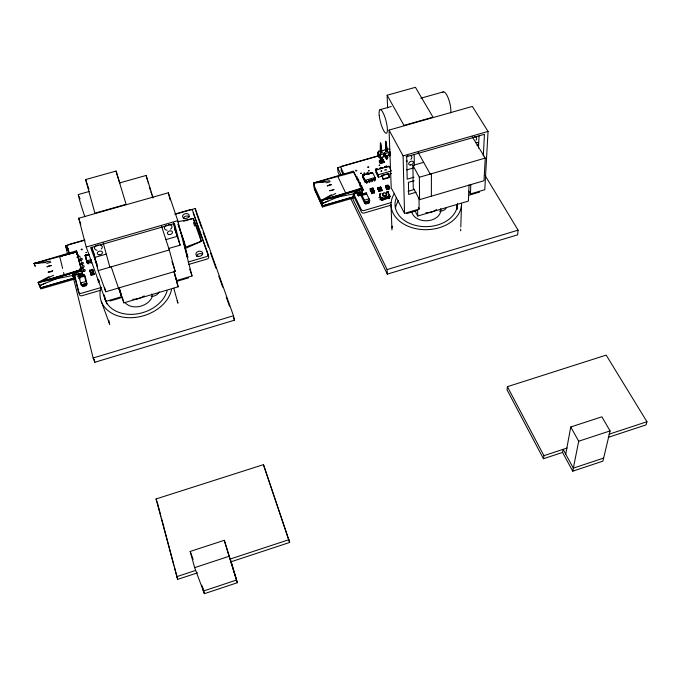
<?xml version="1.0" encoding="UTF-8"?>
<svg xmlns="http://www.w3.org/2000/svg" width="681" height="681" viewBox="0 0 681 681"><rect width="100%" height="100%" fill="white"/><g stroke="black" fill="none" stroke-linecap="round" stroke-linejoin="round"><path stroke-width="1.02" d="M379.011 190.314L377.938 188.16L380.679 187.343L381.76 189.454L379.011 190.314L377.938 188.16L380.688 187.42L381.76 189.454L379.011 190.22M431.362 196.196L431.422 173.732M385.88 169.722L386.374 169.918L385.863 169.824M386.723 188.509L385.642 186.356L388.383 185.547L389.472 187.641C381.42 190.825 388.059 180.439 389.336 187.837L389.694 188.875L386.953 189.667L385.455 186.041L387.012 188.518L386.953 189.667L386.893 189.088M440.76 208.616L440.735 211.119A14.607 10.632 -1.3 0 1 426.246 220.797A14.607 10.632 -1.3 0 1 411.69 211.493M153.072 197.899L146.177 175.451L146.67 177.605M388.638 196.29C390.783 200.606 385.761 198.222 389.728 195.719L389.549 197.728L381.513 200.086L379.896 197.413L378.9 197.703L379.904 197.558L379.487 194.349L380.968 193.353L380.466 193.855M365.646 203.415L365.484 201.891L368.642 200.972L368.949 203.066L365.816 203.985L364.939 202.197L365.646 203.415L368.796 202.495L368.642 200.972L365.723 202.478L365.816 203.985M380.662 153.191L380.917 143.299L381.99 152.808L380.662 153.191L380.185 152.28L380.381 142.618L381.386 150.867M385.429 150.773L385.676 141.112L387.242 151.31L385.914 151.684L385.429 150.773L386.757 150.399M388.11 197.643L389.838 196.835L382.782 199.201L383.088 200.188L382.748 198.435L388.63 196.111M385.914 151.684L386.212 141.784L387.242 151.31M460.79 227.028L461.556 203.781A35.284 25.555 -1.4 0 1 418.457 229.139A35.284 25.555 -1.4 0 1 394.452 193.472M73.318 274.843L74.34 279.184L40.911 288.897L38.213 282.521L72.884 275.396L79.192 273.49L79.413 276.529L79.192 273.49L80.767 273.311L82.844 274.545L81.788 276.214M469.047 184.96L468.4 201.074L417.725 216.039L414.84 210.599M419.019 197.652L419.13 209.067L404.523 213.366L391.209 187.82L389.055 130.088L472.35 106.432L488.047 131.433L484.795 189.718L470.418 193.957L470.809 184.636M478.462 148.117L479.058 135.689M483.306 156.034L484.446 134.31L406.71 156.681L407.187 179.171L413.963 177.205M472.231 136.796L485.255 158.077L484.012 180.737L419.573 199.652L413.239 187.913L412.899 165.449L423.659 162.342M381.36 159.916L381.479 158.018M386.689 156.519L386.502 159.38L386.033 156.707M378.236 174.762L391.337 170.974L388.834 166.249L375.793 170.012L378.236 174.762L378.355 177.247L383.386 175.792M361.424 194.213L364.42 200.24L364.522 203.057L369.519 201.602L369.826 200.589L366.208 192.825L361.424 194.213L361.024 195.643L364.522 203.057M389.251 155.089L389.157 156.162L388.885 152.391L389.362 151.267L389.251 155.089L384.348 155.983L384.203 152.714L385.701 153.302L388.885 152.391M381.752 160.673L382.058 156.988M386.961 159.175L387.208 156.409M385.701 153.302L385.352 157.132L385.148 156.264M485.144 175.562L518.079 230.169L517.645 234.843L387.31 274.12L350.936 198.98M608.286 437.347L646.056 424.884L646.95 421.726L606.175 355.116L507.388 386.689L507.073 389.881L543.447 458.73L562.549 452.431L563.102 449.349L573.342 468.136L603.63 458.075M379.768 160.673L382.662 159.771L383.641 161.703L380.739 162.47L379.768 160.673L382.662 159.771L383.641 161.703M380.56 193.847L379.487 194.349L381.42 198.145L381.513 200.086L389.549 197.728L389.481 196.749L390.477 196.46L389.489 196.894M358.742 196.298L359.338 192.119L360.887 191.931L362.53 193.234L360.206 195.43L359.338 192.119L353.516 193.881L321.764 200.248L322.19 205.943L314.494 188.807L313.805 182.959L353.379 171.144L362.105 188.637L362.53 193.234L361.747 188.169L353.601 172.191M543.447 458.73L543.932 455.666L507.388 386.689M389.898 149.309L386.961 148.79L383.088 150.612L378.542 151.199L377.964 152.348L378.968 154.238L380.449 154.808L380.287 158.707L380.449 154.808L383.633 153.897L384.203 152.714M565.724 454.15L570.755 426.987L601.868 416.815L610.091 430.903L602.898 461.148L572.738 471.175L562.549 452.431M358.896 195.49L359.355 193.055L360.887 191.931M572.738 471.175L578.705 441.228L570.755 426.987M382.799 199.354L382.799 198.154M371.349 191.097L371.758 193.676L374.465 192.885L374.056 190.305L371.349 191.097A5.065 1.056 74.2 0 0 371.46 192.987L371.545 193.046A5.048 3.643 -3.9 0 1 374.031 192.323L373.954 190.331A5.065 3.643 -3.9 0 0 371.46 191.046L371.758 193.676L371.477 193.089L374.133 192.212A5.065 1.064 74.2 0 1 374.031 190.382L374.005 190.348M375.793 170.012L375.912 172.506L378.355 177.247M381.99 190.68L380.492 187.045L377.751 187.845L377.793 188.637L379.24 191.48L381.99 190.68L380.602 187.19M389.694 188.875L389.549 187.777L386.799 188.577M381.947 189.888L379.198 190.689L377.751 187.845L379.24 191.48L379.181 190.893M381.539 171.033L381.343 171.093M367.187 172.395L367.834 172.336M367.825 172.506L367.212 172.54M368.472 170.761L369.119 170.71M369.128 170.82L368.498 170.905M363.926 173.119L364.573 173.068M364.565 173.229L363.952 173.263M360.649 173.221L361.305 173.17M361.305 173.297L360.666 173.34M186.739 253.868L183.334 240.819L187.879 257.392L186.943 254.558M390.571 151.897L389.489 154.527M388.596 196.188L389.728 195.719L387.778 191.931L386.757 192.033M379.172 165.142L379.811 165.108M379.819 165.236L379.172 165.27M382.56 160.759L383.182 159.694L384.195 162.342L380.262 163.474L379.249 160.818L383.182 159.694L384.195 162.342L380.909 163.048L380.458 162.367L383.769 161.414L380.219 162.682L380.262 163.474L380.909 163.048M91.169 272.689L90.573 272.723L89.722 270.187L92.59 269.353L93.442 271.915L92.676 270.051A5.261 3.797 -17.9 0 1 90.02 270.825L90.105 271.421M379.904 157.771L383.973 156.792L384.348 155.983M390.536 152.689L389.694 154.468L390.639 155.651M389.668 188.084L388.306 185.47M372.49 190.927L370.566 191.318L370.166 188.731L372.856 187.956L373.154 188.535L370.49 189.429A5.039 1.039 74.3 0 1 370.592 191.259M93.288 271.234L93.118 272.094M383.182 159.694L379.249 160.818L380.458 162.367M384.305 155.098L383.965 154.604L384.654 154.366L383.965 154.604L384.459 154.945M388.723 195.907L389.728 195.719M73.293 275.098L73.991 278.163L40.537 287.893L38.213 282.521L49.075 276.563M314.494 188.807L314.443 186.39L322.266 203.474L322.343 205.934L353.652 196.826L353.405 193.523L354.784 192.187M380.56 193.983L379.487 194.349M80.767 273.311L79.158 274.469L72.884 275.396L73.991 278.163L72.773 275.03L74.246 273.719M377.751 187.845L378.057 189.156M385.752 187.352L385.778 186.126L388.383 185.615M94.097 274.511C93.169 267.139 86.623 277.746 94.097 274.511L93.978 273.839L92.497 274.145L91.109 274.698L91.28 275.32M35.225 266.254L34.05 263.47L76.698 251.902L77.94 254.983L76.587 254.388M331.417 194.74L321.764 200.248L322.53 206.956L353.831 197.865L353.516 193.881L359.355 193.055M72.773 275.03L81.414 270.519L76.698 251.902L59.724 256.499L62.618 268.484M353.405 193.523L362.003 189.097L321.764 200.248L335.699 193.498M82.307 284.539L82.478 285.169L85.789 283.832L86.393 285.611L83.022 286.599L82.307 284.539L85.678 283.56L86.206 285.024L82.844 286.003L82.529 284.632L83.022 286.599M382.773 198.043L381.42 198.145L382.211 197.754M382.816 199.278L381.283 199.329L383.275 199.056M53.646 275.235L38.213 282.521L81.414 270.519L82.844 274.545L76.349 250.855L34.05 263.47L35.174 266.067M98.09 282.07L99.103 281.611L98.728 280.214M380.858 199.312L379.87 199.763L381.862 199.158L380.866 199.448M185.351 248.48L201.27 241.338L199.167 232.323L193.217 218.465L177.511 221.87M92.59 269.353L92.769 269.991L89.883 270.825M327.953 201.074L322.266 203.474L346.025 193.727L361.747 188.169L321.764 200.248L362.105 188.637M79.728 268.731L82.673 267.497L83.065 268.825M74.042 278.112L40.537 287.893L39.753 285.56L45.499 283.168M79.711 264.237L81.677 263.428L82.078 264.764M39.753 285.56L64.312 275.482L81.116 269.574L81.414 270.519L64.312 275.482L63.588 272.485M78.894 260.976L80.852 260.176L81.252 261.495M76.885 257.316L79.813 256.124L80.205 257.435M366.327 183.291L367.212 182.968M369 182.517L369.885 182.193M371.664 181.742L372.55 181.418M374.329 180.976L375.214 180.644M88.07 263.887L89.015 263.538M90.922 263.062L91.867 262.713M178.107 223.913L185.555 245.909L184.772 246.488L185.045 247.288L201.27 241.338L193.217 218.465L183.581 221.291M361.883 194.86L366.446 193.532M362.156 195.345L366.693 194.025M79.439 277.014L84.291 275.609M79.541 277.576L84.427 276.154M231.829 564.404L224.287 540.305L190.178 551.457L194.655 567.631L204.402 593.679L237.363 582.715L231.072 561.774L289.646 542.451L263.462 464.646L156.034 498.969L177.656 579.386L197.516 572.84M194.655 567.631L229.088 556.3L224.287 540.305M578.705 441.228L610.091 430.903M176.558 576.713L195.515 570.474M289.042 539.65L230.221 559.033L236.528 580.042L203.415 591.04L201.763 585.115M543.932 455.666L567.094 448.038M609.027 434.223L646.95 421.726M372.107 191.029L371.988 191.063A5.014 3.592 -4.1 0 1 370.702 191.301L370.166 188.731M139.06 298.363L138.379 298.567M431.865 211.868L431.311 212.029M381.786 175.34L388.383 173.774L389.515 177.528L383.241 179.35L381.786 175.34L383.241 179.35M81.116 269.574L38.213 282.521L81.226 270.127M72.62 274.554L93.127 357.993L233.489 315.771L195.26 208.514L175.851 214.072M387.31 274.12L387.106 269.565L518.079 230.169M93.127 357.993L94.838 362.258L234.468 320.181L233.489 315.771M46.742 263.436L50.76 262.245M326.242 182.874L330.174 181.699M383.624 161.61L380.739 162.47L379.777 160.588M174.966 275.464L176.6 280.521L192.033 275.975L177.767 220.678L168.309 192.783L78.69 218.235L86.215 247.016L105.878 301.36L121.559 296.737L119.005 287.552M110.041 301.011L122.018 297.478L119.243 287.501M176.694 281.364L188.484 277.891M406.497 213.638L417.666 210.344L417.725 216.039M468.63 195.319L479.628 192.085M118.673 287.714L123.857 302.858L178.192 286.803L173.927 271.344M416.151 192.246L408.668 194.434L408.421 182.346L414.108 180.695M101.605 287.365L81.235 293.332A2.349 1.711 -19 0 1 78.562 292.319L74.306 275.056M188.169 262.015L206.505 256.643A2.281 1.685 -12.6 0 0 208.131 254.405L192.655 210.642A2.205 1.575 -12.5 0 0 190.008 209.765L174.762 214.132M391.669 202.419L364.148 210.48A2.239 1.626 -4.4 0 1 361.296 209.586L353.473 193.54M100.43 290.327L82.146 295.69A2.341 1.711 -19 0 1 79.481 294.677L74.714 275.396M188.79 264.424L207.075 259.061A2.281 1.685 -12.6 0 0 208.701 256.822L193.242 213.093A2.205 1.575 -12.5 0 0 193.089 212.804M390.749 205.219L364.309 212.966A2.23 1.626 -4.4 0 1 361.466 212.072L353.201 195.098M106.279 254.098L94.676 257.452L98.183 270.629L105.751 291.766L175.17 271.387L169.28 249.961L161.55 226.186M383.233 178.907L389.506 177.077M168.769 248.454L180.124 245.16L174.455 223.538L90.692 247.646L97.604 266.995M81.354 274.749L78.485 275.584A0.945 0.681 -18.6 0 0 77.745 276.512A0.945 0.681 -18.6 0 0 78.809 276.903M361.492 193.319L357.908 194.357A0.894 0.647 -4.6 0 0 357.355 195.209A0.894 0.647 -4.6 0 0 358.495 195.558L362.088 194.519M379.615 188.101L377.793 188.637L378.27 189.097M98.183 270.629L169.28 249.961M370.566 191.318L370.268 190.714M419.573 199.652L419.368 177.239L485.255 158.077M79.098 276.307L84.214 274.818L85.108 275.916L86.998 284.088L81.66 285.645L81.005 284.879L79.098 276.307L79.949 278.81M322.19 205.943L353.652 196.826L353.516 193.881M374.167 192.306L374.465 192.885L374.141 192.331M381.505 190.135L379.181 190.816L378.261 189.02M378.968 190.952L381.718 190.152M389.209 188.331L386.893 189.003L385.455 186.041M386.68 189.148L389.43 188.348M387.778 191.931L386.612 192.204L387.778 191.931L388.008 193.149M80.784 282.955L85.891 281.466L86.998 284.088M364.42 200.24L369.196 198.852M98.549 279.516L97.485 279.831L98.592 279.653M82.418 284.82L85.789 283.832M365.476 202.197L368.625 201.278M381.42 198.145L382.441 197.865M408.081 191.31L414.618 189.403M186.9 256.609L187.309 255.954L187.454 256.397M91.084 261.853L87.194 262.985L86.564 260.917L85.125 255.477L88.939 254.371M362.445 175.289L372.584 172.523L375.086 177.46L375.333 179.563L365.314 182.465L362.624 177.034L362.445 175.289L372.584 172.523M85.976 255.818L86.938 255.545M362.658 175.962L363.543 175.707M385.088 170.327L384.552 169.961M86.564 260.917L91.331 259.538M365.314 182.465L365.254 180.303L375.086 177.46M387.412 174.625L391.43 173.468M87.415 261.836L88.487 261.853L88.658 262.551L87.67 262.764L87.415 261.836L87.67 262.764M90.267 261.01L91.237 260.729L91.518 261.725L90.53 261.938L90.267 261.01L90.53 261.938M365.85 181.257L366.753 181.001L367.119 181.929L366.199 182.125L365.85 181.257L366.199 182.125M368.515 180.491L369.425 180.227L369.792 181.155L368.872 181.35L368.515 180.491L368.872 181.35M371.188 179.716L372.09 179.452L372.464 180.38L371.545 180.584L371.188 179.716L371.545 180.584M373.86 178.941L374.763 178.677L375.137 179.614L374.209 179.81L373.86 178.941L374.209 179.81M87.526 262.134L88.487 261.853M90.377 261.308L91.339 261.027L91.518 261.725M365.867 181.58L366.77 181.316L367.119 181.929M368.54 180.805L369.442 180.542L369.792 181.155M371.205 180.031L372.107 179.767L372.464 180.38M373.878 179.256L374.78 179.001L375.137 179.614M165.977 239.584L177.179 236.35L173.553 222.559M406.659 169.927L413.401 167.977M87.491 262.857L91.016 261.836M362.003 189.097L346.025 193.727L337.81 176.456M371.647 191.676L374.346 190.901M90.386 272.792L90.564 273.43L93.442 272.596L94.14 274.486M86.215 247.016L177.767 220.678M404.523 213.366L403.101 155.872L488.047 131.433M377.946 169.578L376.942 168.828L375.401 169.22L375.435 169.705L376.976 169.263L377.274 169.799M380.194 167.841L381.19 168.641L382.748 168.19L381.735 167.449L380.194 167.841L380.219 168.326L381.76 167.875L382.067 168.411M384.978 166.462L385.991 167.254L387.549 166.802L386.519 166.07L384.978 166.462L385.003 166.947L386.544 166.496L386.851 167.032M362.624 175.051L362.982 175.843L362.624 175.051L363.858 175.264M366.191 174.021L365.28 174.285L366.523 174.498M368.302 174.31L367.936 173.519L368.855 173.255L369.196 174.047L368.855 173.255M370.958 173.536L370.592 172.753L371.503 172.489L371.852 173.28L371.503 172.489M85.653 254.958L86.615 254.685L86.845 255.545L85.883 255.818L85.653 254.958L85.883 255.818M85.125 255.477L88.939 254.209M85.772 255.52L86.845 255.545M369.179 173.732L367.936 173.519M371.835 172.965L370.592 172.753M381.36 170.88L381.845 170.88L381.309 171.033L381.624 171.399L381.037 170.974L381.403 171.459M382.092 175.587L388.383 173.774M84.316 240.07L69.07 244.436A2.273 1.6 -18 0 0 67.283 246.616L69.036 253.732M379.172 155.523L342.381 166.07A2.162 1.524 -5.3 0 0 341.036 168.071L344.254 174.676M67.564 253.953L65.538 245.713L84.946 240.146M339.427 175.196L338.048 172.344L337.631 167.679L378.542 155.949M383.965 154.604L384.493 154.502M116.042 171.067L126.087 204.309L94.889 213.17L85.636 179.58L116.042 171.067L119.779 183.274M387.123 95.238L415.436 87.321L432.997 117.158L404.003 125.389L387.123 95.238L387.608 107.938M78.315 194.536L89.458 191.404M119.847 182.857L146.177 175.451M380.024 109.684L391.243 106.534M420.798 98.217L443.22 91.909M386.723 188.416L389.472 187.641M322.53 206.956L314.477 189.369L313.805 182.959L353.788 172.157M59.724 256.499L76.655 251.936M82.478 285.169L85.934 284.369L82.495 285.092M45.882 262.534L34.05 263.47L43.354 261.495M325.433 182.006L313.805 182.959L322.13 181.231M365.586 202.444L368.847 201.763L365.723 202.478L365.484 201.891M370.558 189.318L370.583 189.318A5.031 3.601 -4.1 0 0 373.043 188.603L373.154 188.654A5.039 1.047 74.3 0 1 373.265 189.684M313.805 182.959L329.672 180.746M34.05 263.47L50.394 261.198M389.541 194.8L388.545 195.072M379.283 161.61L380.083 161.474M90.709 272.715L91.177 274.63A5.295 3.839 -18.1 0 1 93.833 273.856L93.144 271.966A5.303 3.848 -18 0 0 90.513 272.732L89.722 270.187M376.389 170.029L375.401 169.22M385.965 187.292L385.489 186.832L388.221 186.041L388.196 185.249M90.403 272.068L90.607 272.74L90.284 271.932M380.202 155.711L378.968 154.238L379.113 157.507L378.142 155.6L377.964 152.348M79.158 274.469L80.239 275.967M382.722 197.924L382.748 198.435M72.518 275.456L73.548 277.031L73.08 275.218M468.8 191.174L470.418 193.957M72.629 275.422L73.548 277.031M418.091 152.382L430.222 174.081M385.003 166.947L385.301 167.483M412.899 165.449L419.368 177.239M380.219 168.326L380.517 168.862M389.055 130.088L403.101 155.872M368.796 202.495L368.072 201.159L368.949 203.066M375.435 169.705L375.725 170.241M418.372 207.645L419.13 209.067M359.951 182.908L360.598 184.117M358.478 179.954L359.125 181.155M356.648 176.268L357.278 177.46M361.764 186.594L362.411 187.803M381.505 151.897L381.99 152.808M380.007 161.406L380.985 163.27M380.492 187.045L381.3 189.335M362.743 175.366L365.254 180.303M362.837 177.188L365.425 182.329M79.192 273.49L80.384 275.907M389.515 177.528L388.221 173.391M343.088 174.353L341.249 170.573A2.154 1.524 -5.3 0 1 341.641 169.092M352.945 196.026L353.831 197.865M337.631 167.679L341.334 175.298M352.426 198.154L387.106 269.565M92.769 269.991L93.442 272.596M363.535 174.787L363.884 175.579M156.034 498.969L156.783 500.884M76.349 250.855L77.94 254.983M72.884 275.396L74.34 279.184M65.538 245.713L67.24 250.165M85.074 255.324L87.194 262.985M190.178 551.457L193.123 559.382M101.256 301.334L109.581 324.028M90.564 273.43L91.254 275.328M78.69 218.235L80.835 224.219M196.341 213.068L201.687 228.084M203.108 232.085L208.454 247.101M210.591 253.111L215.937 268.127M218.788 276.128L222.704 287.144M226.271 297.154L229.48 306.161M233.396 317.176L234.468 320.181M91.926 247.62L94.344 254.422M91.39 247.263L95.195 257.937M94.676 257.452L97.085 264.202M193.438 222.5L194.672 226.007M118.545 287.918L121.559 296.737M111.199 266.85L118.451 288.029M289.646 542.451L263.462 464.646M178.107 224.492L184.202 242.513M85.636 179.58L88.922 189.292M189.727 269.097L192.033 275.975M152.714 197.694L152.195 196.145M184.764 246.445L185.045 247.288M174.702 228.952L180.124 245.16M171.978 261.538L175.17 271.387M176.617 281.917L178.192 286.803M151.574 194.196L151.795 194.885M78.596 258.891L79.056 260.346M229.088 556.3L237.363 582.715M150.867 191.948L151.114 192.723M151.642 294.005L152.365 296.371A15.195 11.33 -16.7 0 1 139.809 306.424A15.195 11.33 -16.7 0 1 124.955 302.483M150.118 189.505L150.373 190.339M149.863 188.663L149.352 186.969M366.208 192.825L366.557 194.034M148.143 182.849L148.373 183.64M81.66 285.645L80.979 282.428M147.496 180.61L147.7 181.325M88.377 261.555L88.658 262.551M173.732 288.148L177.971 303.181A35.735 27.01 -17 0 0 177.145 300.908M122.461 297.835L123.857 302.858M202.436 586.622L204.402 593.679M174.081 271.378L176.6 280.521M147.13 179.282L146.807 178.124M103.214 242.981L109.896 267.224M104.67 287.731L105.751 291.766M94.574 254.949L94.693 255.392M104.27 295.29L105.878 301.36M359.338 192.119L360.206 195.43M173.383 223.113L175.715 231.983M157.158 501.837L160.937 516.121M161.474 518.164L173.876 565.102M174.421 567.145L177.656 579.386M86.393 285.611L85.849 283.534L86.206 285.024M168.309 192.783L170.148 199.874M85.925 257.154L87.389 262.823M84.214 274.818L85.891 281.466M69.198 253.068L68.194 249.008A2.264 1.6 -18.1 0 1 68.262 248.225M94.08 359.168L94.838 362.258M388.834 166.249L389.064 167.194M195.26 208.514L196.128 212.157M373.154 188.535L373.316 189.82M86.615 254.685L86.734 255.239M98.864 280.64L99.111 281.755M380.653 157.311L381.139 159.984M380.985 157.473L381.505 160.563M386.212 155.975L386.714 159.065M383.633 153.897L383.973 156.792M380.534 187.837L380.585 188.424M376.942 168.828L376.976 169.263M381.735 167.449L381.76 167.875M386.519 166.07L386.544 166.496M372.856 187.956L372.967 189.931M391.013 204.76L391.967 229.931M378.066 152.314L378.142 155.6L378.466 155.013L378.619 155.523L378.542 151.199M414.176 154.366L414.329 165.645M168.53 224.619A3.856 2.69 -17 0 1 171.799 226.092A3.856 2.69 -17 0 1 170.505 229.225M167.109 230.204A3.856 2.69 -17 0 1 165.56 225.82M166.487 225.207A3.856 2.69 -17 0 1 166.819 225.045M165.67 225.82A3.848 2.69 -16.9 0 1 165.304 225.786M100.09 244.837A3.924 2.707 -13.2 0 1 101.214 249.059M97.102 250.25A3.924 2.707 -13.2 0 1 94.565 248.335A3.924 2.707 -13.2 0 1 96.183 245.526M97.851 244.854A3.924 2.707 -13.2 0 1 98.217 244.785M171.561 289.476A36.706 27.249 -16.6 0 1 129.526 317.712A36.706 27.249 -16.6 0 1 100.703 288.557M106.806 303.913A32.288 24.082 -16.7 0 1 106.304 300.312M167.117 290.898A32.509 24.133 -16.6 0 1 133.408 314.29A32.509 24.133 -16.6 0 1 104.159 294.984M109.675 324.25A35.735 27.01 -17 0 1 108.807 320.283M84.921 216.771A12.65 0.485 72.8 0 1 79.992 201.474A12.65 0.485 72.8 0 1 78.638 195.106M79.226 196.596A12.65 0.485 72.8 0 1 80.043 198.886M183.266 218.303A3.362 2.409 -12.8 0 1 185.939 216.132A3.362 2.409 -12.8 0 1 189.327 216.881M77.549 255.647A0.928 0.664 -18 0 1 78.604 256.03A0.928 0.664 -18 0 1 77.872 256.933M79.337 258.959A0.928 0.655 -18.1 0 1 78.766 259.316M82.256 265.241A1.166 0.834 -18.1 0 1 82.776 264.9M84.095 269.736A1.166 0.843 -18.2 0 1 82.954 268.654M82.316 274.469A0.936 0.681 -18.4 0 1 83.193 275.464M78.656 278.614A0.936 0.681 -18.6 0 1 79.328 277.976M196.477 256.362A3.456 2.554 -12.9 0 1 198.937 253.809A3.456 2.554 -12.9 0 1 202.64 254.379M159.209 291.945A7.261 5.422 -15.9 0 1 151.199 296.422M144.227 295.886A15.322 11.356 -16.6 0 1 132.769 299.308M475.704 142.652A2.528 1.634 -32.5 0 1 478.334 143.087A2.528 1.634 -32.5 0 1 476.998 145.674M446.455 207.552A7.006 5.073 -0.7 0 1 439.577 211.178M436.53 209.561A14.727 10.649 -1.4 0 1 425.855 212.753M385.667 193.498A2.154 1.549 -3.4 0 1 386.17 195.898A2.154 1.549 -3.4 0 1 382.799 195.779A2.154 1.549 -3.4 0 1 383.863 193.438M387.157 156.766A1.2 0.843 -3.4 0 1 387.6 157.966A1.2 0.843 -3.4 0 1 385.829 158.196A1.2 0.843 -3.4 0 1 385.761 156.945M356.529 179.001A1.107 0.792 -4.7 0 1 358.223 178.907A1.107 0.792 -4.7 0 1 357.959 180.116M360.479 185.683A1.107 0.792 -4.6 0 1 360.019 186.254M358.572 182.499A1.115 0.792 -4.6 0 1 360.096 182.61A1.115 0.792 -4.6 0 1 359.909 183.717M359.917 185.521A1.115 0.8 -4.5 0 1 361.73 185.777A1.115 0.8 -4.5 0 1 360.581 186.875M361.934 189.114A1.115 0.8 -4.4 0 1 363.356 189.224A1.115 0.8 -4.4 0 1 363.39 190.254A1.115 0.8 -4.4 0 1 361.986 190.51M361.926 193.276A0.894 0.647 -4.5 0 1 362.309 194.425M442.599 92.463A12.113 3.49 75.7 0 1 448.2 98.004A12.113 3.49 75.7 0 1 450.703 112.876M395.389 208.616A31.037 22.592 -1.3 0 1 398.572 200.572M456.534 205.117A31.037 22.592 -1.3 0 1 457.291 209.339M457.496 203.619A31.241 22.635 -1.4 0 1 421.667 226.467A31.241 22.635 -1.4 0 1 396.393 197.728M460.722 229.139A34.382 25.376 -1.1 0 1 460.637 230.842M392.06 227.846A34.382 25.376 -1.1 0 1 392.299 226.16M474.274 136.634A3.78 2.46 -32.6 0 1 476.028 140.201M410.243 155.396A3.771 2.528 -29.9 0 1 410.881 159.414M407.459 161.091A3.771 2.528 -29.9 0 1 406.208 160.946M406.123 156.749A3.771 2.528 -29.9 0 1 408.004 155.608M368.727 167.109C367.834 168.862 366.804 165.755 368.727 167.109M356.759 170.548C355.618 172.412 354.988 169.092 356.759 170.582M86.521 252.413L85.84 252.557L86.521 252.43M81.184 249.578C83.065 250.923 82.188 247.654 81.201 249.501M388.136 191.872L388.817 191.889L388.144 191.838M388.672 197.567L389.728 197.916L388.655 197.618M386.697 193.991L386.399 194.919L384.041 195.634L382.433 194.23L383.829 192.672L386.212 193.072L386.697 193.991M52.599 270.859L51.262 271.753L48.036 272.179L52.599 270.859M333.894 189.497L332.515 190.382L329.621 190.731L333.894 189.497M49.747 265.53L46.904 266.858L51.45 265.547L49.747 265.53M329.996 184.67L327.203 185.964L331.46 184.73L329.996 184.67M88.726 255L88.496 254.141L88.726 255M184.645 218.422A3.371 2.409 -12.8 0 0 189.19 215.341A3.371 2.409 -12.8 0 0 183.853 214.328A3.371 2.409 -12.8 0 0 184.645 218.422M80.877 260.099A1.158 0.834 -18 0 0 82.324 258.891A1.158 0.834 -18 0 0 80.452 258.729A1.158 0.834 -18 0 0 80.877 260.099M81.907 264.143A1.166 0.834 -18.1 0 0 83.354 262.917A1.166 0.834 -18.1 0 0 81.473 262.755A1.166 0.834 -18.1 0 0 81.907 264.143M82.733 267.395A1.166 0.843 -18.1 0 0 84.189 266.169A1.166 0.843 -18.1 0 0 82.307 266.007A1.166 0.843 -18.1 0 0 82.733 267.395M83.772 271.481A1.175 0.843 -18.2 0 0 85.236 270.246A1.175 0.843 -18.2 0 0 83.346 270.076A1.175 0.843 -18.2 0 0 83.772 271.481M198.035 256.303A3.465 2.554 -12.9 0 0 202.691 253.06A3.465 2.554 -12.9 0 0 197.175 251.961A3.465 2.554 -12.9 0 0 198.035 256.303M98.949 254.754A2.63 1.805 -13.3 0 0 102.439 252.336A2.63 1.805 -13.3 0 0 98.243 251.715A2.63 1.805 -13.3 0 0 98.949 254.754M169.092 234.562A2.579 1.788 -17.1 0 0 172.412 231.991A2.579 1.788 -17.1 0 0 168.292 231.566A2.579 1.788 -17.1 0 0 169.092 234.562M410.515 164.998A2.52 1.677 -29.9 0 0 413.282 161.933A2.52 1.677 -29.9 0 0 409.324 162.325A2.52 1.677 -29.9 0 0 410.515 164.998M380.815 159.788A1.2 0.843 -3.7 0 0 382.586 158.954A1.2 0.843 -3.7 0 0 380.747 158.332A1.2 0.843 -3.7 0 0 380.815 159.788M379.249 115.591A12.198 2.826 75.2 0 0 386.212 133.263A12.198 2.826 75.2 0 0 384.28 115.481A12.198 2.826 75.2 0 0 379.249 115.591"/></g></svg>
